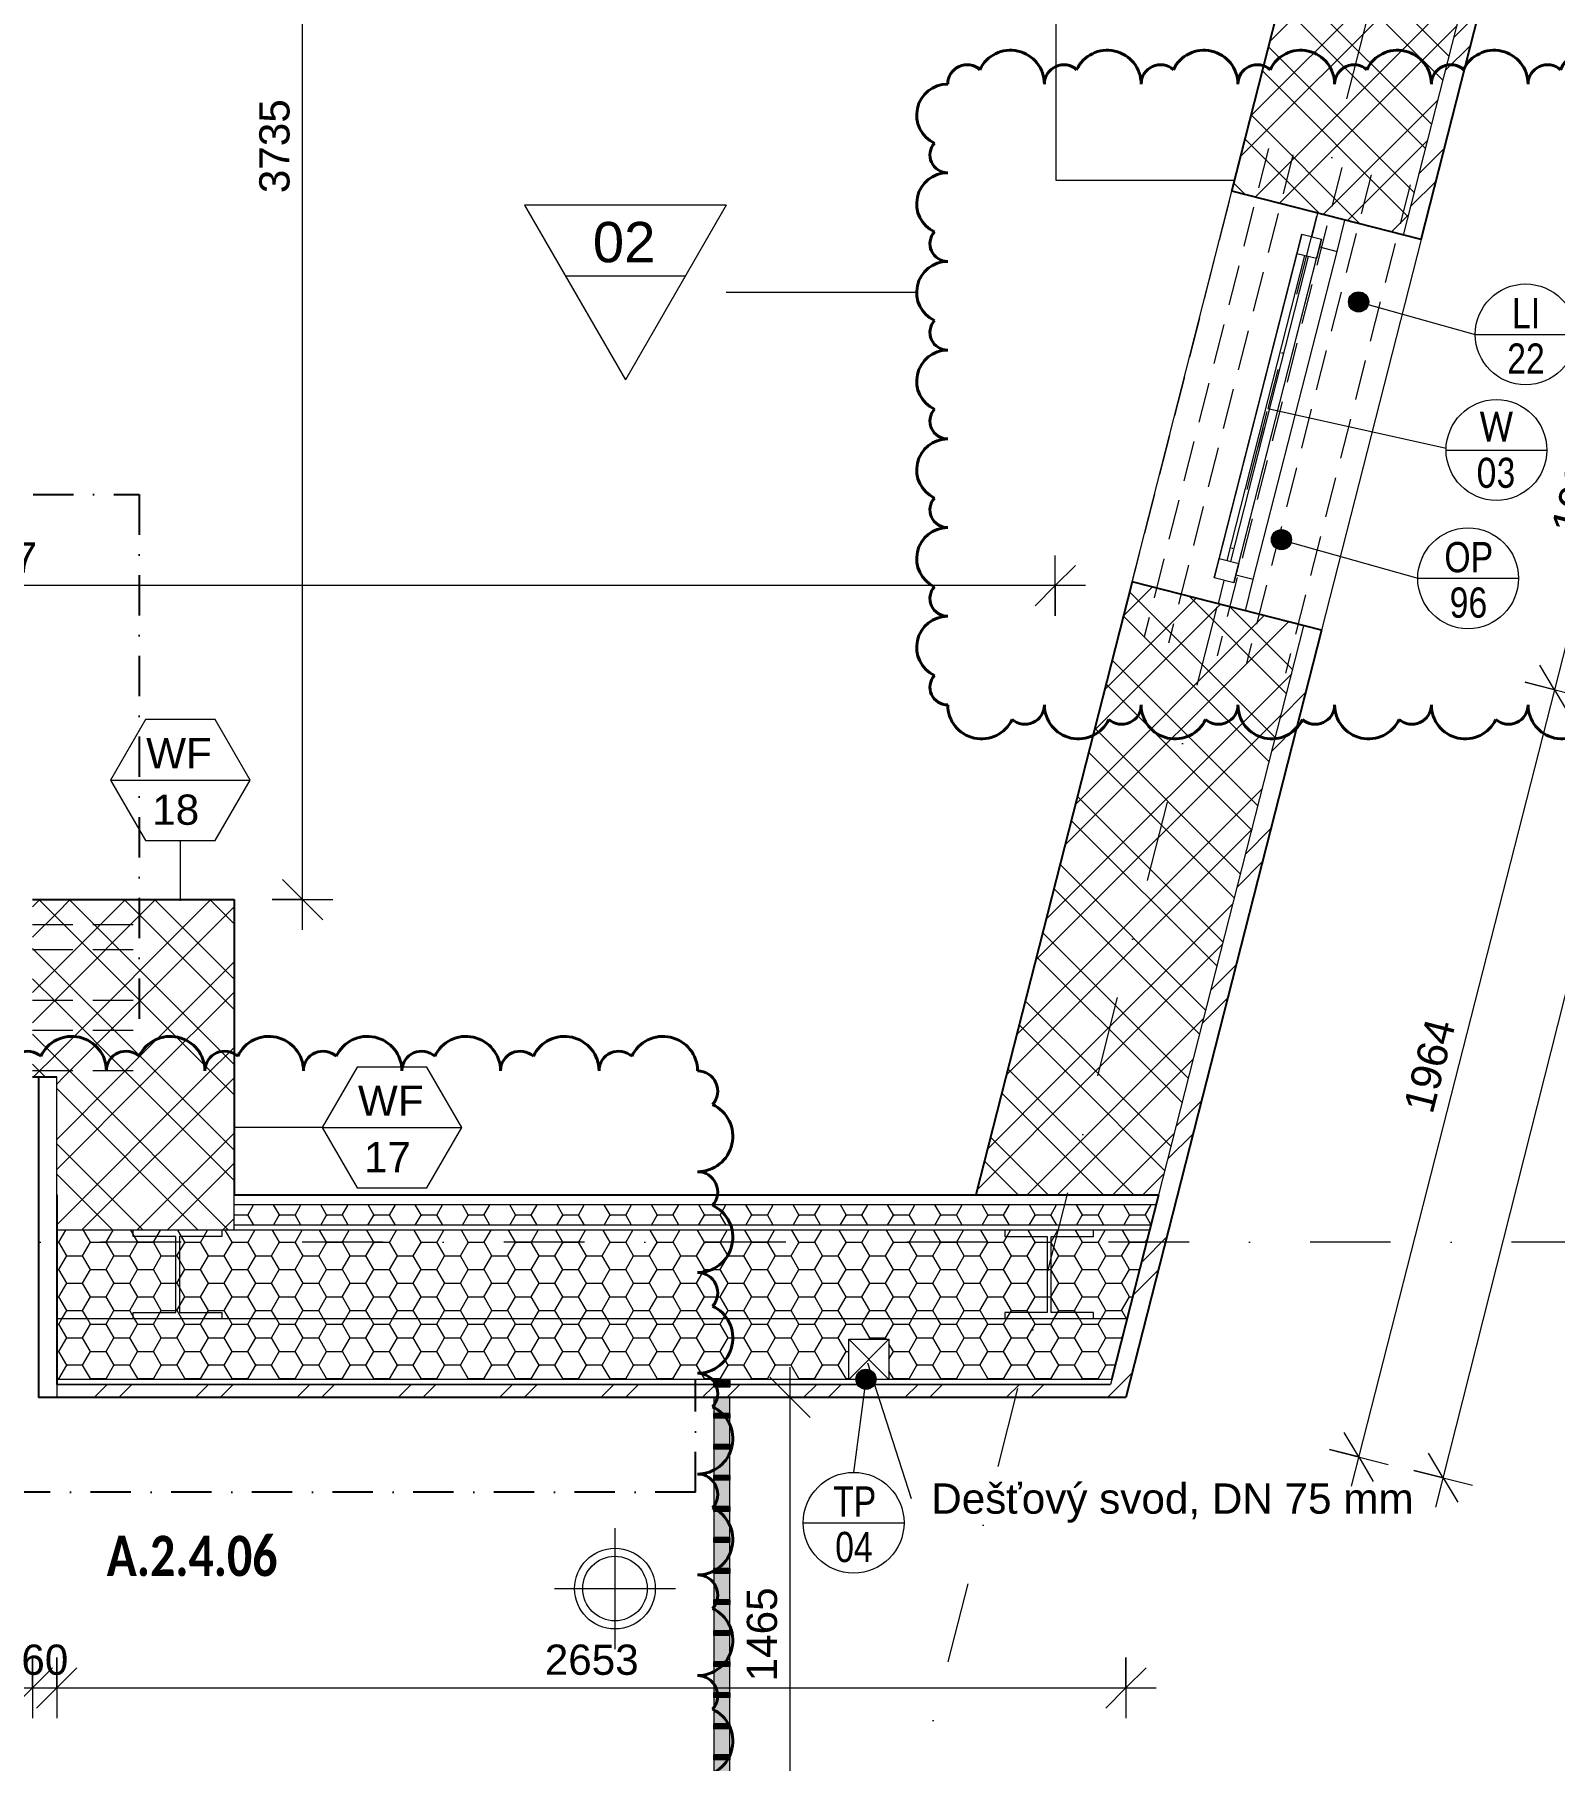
# Model space of a CAD drawing. Header units: millimetres. Extents: x -2533 to 40625, y -3604 to 14792.
# Drawn here: x 19080 to 22851, y -1285 to 2996 of the extents above; entities that cross this region are included whole.
import ezdxf

# ---------------------------------------------------------------- set-up
doc = ezdxf.new("R2010")
doc.units = ezdxf.units.MM
for name, pattern in [('HA_Dash_3mm-S1mm', [150, 100, -50]), ('HA_DashDot_10mm-S3mm', [500, 200, -150, 0, -150]), ('HA_DashDot_4mm-S1mm', [200, 100, -50, 0, -50])]:
    doc.linetypes.add(name, pattern=pattern)
for name, color, linetype, lineweight in [('A-____-____-DIMS', 9, 'Continuous', 5), ('A-____-____-DIMS-50', 9, 'Continuous', 5), ('A-AREA-____-IDEN', 9, 'Continuous', 9), ('A-DETL-____-THIN', 9, 'Continuous', 9), ('A-FLOR-____-OVHD', 9, 'HA_DashDot_4mm-S1mm', 25), ('A-FLOR-HRAL-OTLN', 9, 'Continuous', 9), ('A-GENM-____-HDLN', 9, 'HA_Dash_3mm-S1mm', 9), ('A-GENM-____-IDEN', 9, 'Continuous', 9), ('A-GENM-____-OTLN', 9, 'Continuous', 9), ('A-GLAZ-____-IDEN', 9, 'Continuous', 9), ('A-GLAZ-____-MCUT', 9, 'Continuous', 5), ('A-GLAZ-____-OTLN', 9, 'Continuous', 5), ('A-WALL-____-MCUT', 9, 'Continuous', 9), ('A-WALL-____-OTLN', 9, 'Continuous', 9), ('A-WALL-____-PATT', 9, 'Continuous', 25), ('G-____-____-TEXT', 9, 'Continuous', 5), ('G-____-REVC-IDEN', 9, 'Continuous', 9), ('G-____-REVC-OTLN', 9, 'Continuous', 40), ('M-HVAC-DUCT-OTLN', 9, 'Continuous', 9), ('P-SANR-FIXT-OTLN', 9, 'Continuous', 9), ('Q-CASE-____-OTLN', 9, 'Continuous', 9), ('S-BEAM-____-MCUT', 9, 'Continuous', 25), ('S-GRID-____-OTLN', 9, 'Continuous', 5)]:
    doc.layers.add(name, color=color, linetype=linetype, lineweight=lineweight)
doc.styles.add('Arial', font='arial.ttf', dxfattribs={"height": 100})
doc.styles.add('Arial_1', font='arial.ttf', dxfattribs={"height": 75})
doc.styles.add('Arial_2', font='arial.ttf', dxfattribs={"width": 0.8, "height": 75})
doc.styles.add('Calibri', font='calibri.ttf', dxfattribs={"width": 0.8, "height": 75})
doc.styles.add('Calibri_B', font='calibrib.ttf', dxfattribs={"width": 0.8, "height": 100})
doc.dimstyles.new('Inner_Dimensions', dxfattribs={"dimscale": 304.8, "dimtxt": 76.519455, "dimasz": 0.328084, "dimexe": 0.246063, "dimexo": 0.0625, "dimgap": 0.032808, "dimtad": 1, "dimdec": 0, "dimzin": 0, "dimdsep": 46, "dimtxsty": 'Arial_1', "dimblk1": 'OBLIQUE', "dimblk2": 'OBLIQUE', "dimsah": 1, "dimcen": 0.09, "dimdle": 0.246063, "dimazin": 0, "dimtfac": 1, "dimtdec": 4, "dimtix": 1, "dimtmove": 2, "dimatfit": 3, "dimfxl": 0.246063, "dimfxlon": 1, "dimtvp": 1, "dimtolj": 1, "dimtzin": 0, "dimlwd": 9, "dimlwe": 9, "dimarcsym": 2})
doc.dimstyles.new('Inner_Dimensions_1', dxfattribs={"dimscale": 304.8, "dimtxt": 76.519455, "dimasz": 0.328084, "dimexe": 0.246063, "dimexo": 0.0625, "dimgap": 0.032808, "dimtad": 1, "dimdec": 0, "dimzin": 0, "dimdsep": 46, "dimtxsty": 'Arial_1', "dimblk1": 'OBLIQUE', "dimblk2": 'OBLIQUE', "dimsah": 1, "dimcen": 0.09, "dimdle": 0.246063, "dimazin": 0, "dimtfac": 1, "dimtdec": 4, "dimtix": 1, "dimtmove": 0, "dimatfit": 3, "dimfxl": 0.246063, "dimfxlon": 1, "dimtvp": 1, "dimtolj": 1, "dimtzin": 0, "dimlwd": 9, "dimlwe": 9, "dimarcsym": 2})
pattern_1 = [(45, (0, 0), (-106.066, 106.066), []), (45, (75, 0), (-106.066, 106.066), []), (315, (0, 0), (106.066, 106.066), []), (315, (75, 0), (106.066, 106.066), [])]
pattern_2 = [(0, (0, 0), (58.594, 33.829), [39.062, -78.125]), (120, (0, 0), (-58.593773, 33.82939), [39.063, -78.125]), (60, (0, 0), (0.000227, 67.65839), [0, -78.125, 39.062, 0])]
pattern_3 = [(45, (0, 0), (-125.7236, 125.7236), []), (45, (0, 190.5), (-125.7236, 125.7236), [])]

# ---------------------------------------------------------------- blocks, each defined once
blk = doc.blocks.new('181_D_1_2_XXX_00_STA_211108_detached_rvt-1-DSP_2NP-A')
at = {"layer": 'S-BEAM-____-MCUT', "color": 7, "lineweight": 18}
for p, q in [((19325, 14), (19325, 30)), ((19545, 30), (19325, 30)), ((19430.2, 14), (19325, 14)), ((19430.2, -174), (19430.2, 14)), ((19545, 14), (19439.7, 14)), ((19439.7, 14), (19439.7, -174)), ((19545, 30), (19545, 14)), ((21707.2, 30), (21487.2, 30)), ((21487.2, 30), (21487.2, 14)), ((21487.2, 14), (21592.4, 14)), ((21592.4, 14), (21592.4, -174)), ((21601.9, -174), (21601.9, 14)), ((21601.9, 14), (21707.2, 14)), ((21707.2, 14), (21707.2, 30)), ((19325, -190), (19325, -174)), ((19325, -174), (19430.2, -174)), ((19545, -190), (19325, -190)), ((19439.7, -174), (19545, -174)), ((19545, -174), (19545, -190)), ((21592.4, -174), (21487.2, -174)), ((21487.2, -174), (21487.2, -190)), ((21707.2, -190), (21487.2, -190)), ((21707.2, -174), (21601.9, -174)), ((21707.2, -190), (21707.2, -174))]:
    blk.add_line(p, q, dxfattribs=at)
blk = doc.blocks.new('HA_WD_SinglePanel - 1000x1500-2168128-DSP_2NP-A')
at = {"layer": 'A-GLAZ-____-MCUT'}
for p, q in [((-420, 70), (-500, 70)), ((-420, 25), (-420, 70)), ((500, 70), (420, 70)), ((420, 70), (420, 25)), ((-500, 0), (-440, 0)), ((-440, -25), (-440, 25)), ((-440, 25), (-390, 25)), ((-390, 25), (-390, -25)), ((390, 5), (-390, 5)), ((390, -25), (390, 25)), ((390, 25), (440, 25)), ((440, 25), (440, -25)), ((440, 0), (500, 0)), ((-390, -25), (-440, -25)), ((390, -5), (-390, -5)), ((440, -25), (390, -25))]:
    blk.add_line(p, q, dxfattribs=at)
at = {"layer": 'A-GLAZ-____-OTLN'}
for p, q in [((420, 70), (-420, 70)), ((440, 25), (-440, 25)), ((-440, -25), (-440, 25)), ((390, 25), (-390, 25)), ((440, 25), (440, -25)), ((-440, -25), (440, -25)), ((390, -25), (-390, -25))]:
    blk.add_line(p, q, dxfattribs=at)
blk = doc.blocks.new('Casework 9 - Casework 6-1469633-DSP_2NP-A')
at = {"layer": 'Q-CASE-____-OTLN'}
for p, q in [((19813.5, 4481.1), (19412.1, 4481.1)), ((19412.1, 4481.1), (19412.1, 3881.1)), ((22528.3, 4481.1), (21013.5, 4481.1)), ((19412.1, 3881.1), (19813.5, 3881.1)), ((21013.5, 3881.1), (21613.8, 3881.1)), ((21613.8, 3881.1), (21613.8, 3756.5)), ((21613.8, 3156.5), (21613.8, 2634.7)), ((21613.8, 2634.7), (22057.3, 2634.7))]:
    blk.add_line(p, q, dxfattribs=at)
blk = doc.blocks.new('Railing - 40 x12 mm-1473179-DSP_2NP-A')
at = {"layer": 'A-FLOR-HRAL-OTLN'}
blk.add_hatch(color=256, dxfattribs=at).paths.add_polyline_path([(-20, -6), (20, -6), (20, 6), (-20, 6)])
for p, q in [((-20, -6), (-20, 6)), ((-20, 6), (20, 6)), ((20, 6), (20, -6)), ((-20, -6), (20, -6))]:
    blk.add_line(p, q, dxfattribs=at)
blk = doc.blocks.new('Railing - Railing-1473502-DSP_2NP-A')
at = {"layer": 'A-FLOR-HRAL-OTLN'}
h = blk.add_hatch(color=256, dxfattribs=at)
h.paths.add_polyline_path([(20805, -1850), (20805, -1822.5), (20777.5, -1822.5)])
h.paths.add_polyline_path([(20805, -1810.5), (20805, -1745.5), (20765, -1745.5), (20765.5, -1810.5)])
h.paths.add_polyline_path([(20805, -1733.5), (20805, -1668.5), (20765, -1668.5), (20765, -1733.5)])
h.paths.add_polyline_path([(20765, -1656.5), (20805, -1656.5), (20805, -1591.5), (20765, -1591.5)])
h.paths.add_polyline_path([(20765, -1579.5), (20805, -1579.5), (20805, -1514.5), (20765, -1514.5)])
h.paths.add_polyline_path([(20765, -1502.5), (20805, -1502.5), (20805, -1437.5), (20765, -1437.5)])
h.paths.add_polyline_path([(20765, -1425.5), (20805, -1425.5), (20805, -1360.5), (20765, -1360.5)])
h.paths.add_polyline_path([(20765, -1348.5), (20805, -1348.5), (20805, -1283.5), (20765, -1283.5)])
h.paths.add_polyline_path([(20765, -1271.5), (20805, -1271.5), (20805, -1206.5), (20765, -1206.5)])
h.paths.add_polyline_path([(20765, -1194.5), (20805, -1194.5), (20805, -1129.5), (20765, -1129.5)])
h.paths.add_polyline_path([(20765, -1117.5), (20805, -1117.5), (20805, -1052.5), (20765, -1052.5)])
h.paths.add_polyline_path([(20805, -1040.5), (20805, -975.5), (20765, -975.5), (20765, -1040.5)])
h.paths.add_polyline_path([(20805, -963.5), (20805, -898.5), (20765, -898.5), (20765, -963.5)])
h.paths.add_polyline_path([(20805, -886.5), (20805, -821.5), (20765, -821.5), (20765, -886.5)])
h.paths.add_polyline_path([(20805, -809.5), (20805, -744.5), (20765, -744.5), (20765, -809.5)])
h.paths.add_polyline_path([(20805, -732.5), (20805, -667.5), (20765, -667.5), (20765, -732.5)])
h.paths.add_polyline_path([(20805, -655.5), (20805, -590.5), (20765, -590.5), (20765, -655.5)])
h.paths.add_polyline_path([(20805, -578.5), (20805, -513.5), (20765, -513.5), (20765, -578.5)])
h.paths.add_polyline_path([(20805, -501.5), (20805, -436.5), (20765, -436.5), (20765, -501.5)])
h.paths.add_polyline_path([(20805, -424.5), (20805, -385), (20765, -385), (20765, -424.5)])
for p, q in [((20765, -385), (20765, -424.5)), ((20805, -424.5), (20805, -385)), ((20765, -436.5), (20765, -501.5)), ((20805, -501.5), (20805, -436.5)), ((20765, -513.5), (20765, -578.5)), ((20805, -578.5), (20805, -513.5)), ((20765, -590.5), (20765, -655.5)), ((20805, -655.5), (20805, -590.5)), ((20765, -667.5), (20765, -732.5)), ((20805, -732.5), (20805, -667.5)), ((20765, -744.5), (20765, -809.5)), ((20805, -809.5), (20805, -744.5)), ((20765, -821.5), (20765, -886.5)), ((20805, -886.5), (20805, -821.5)), ((20765, -898.5), (20765, -963.5)), ((20805, -963.5), (20805, -898.5)), ((20765, -975.5), (20765, -1040.5)), ((20805, -1040.5), (20805, -975.5)), ((20765, -1052.5), (20765, -1117.5)), ((20805, -1117.5), (20805, -1052.5)), ((20765, -1129.5), (20765, -1194.5)), ((20805, -1194.5), (20805, -1129.5)), ((20765, -1206.5), (20765, -1271.5)), ((20805, -1271.5), (20805, -1206.5)), ((20765, -1283.5), (20765, -1348.5)), ((20805, -1348.5), (20805, -1283.5))]:
    blk.add_line(p, q, dxfattribs=at)
at = {"rotation": 180}
for p in [(20785, -346), (20785, -353.5), (20785, -430.5), (20785, -507.5), (20785, -584.5), (20785, -661.5), (20785, -738.5), (20785, -815.5), (20785, -892.5), (20785, -969.5), (20785, -1046.5), (20785, -1123.5), (20785, -1200.5), (20785, -1277.5)]:
    blk.add_blockref('Railing - 40 x12 mm-1473179-DSP_2NP-A', p, dxfattribs=at)
blk = doc.blocks.new('TB_Porotherm KPVarioUNI_1250mm - TB_Porotherm KPVarioUNI_1250mm-1997363-DSP_2NP-A')
at = {"layer": 'A-GENM-____-HDLN'}
for p, q in [((-625, 205), (625, 205)), ((-625, 105), (625, 105)), ((-625, 30), (625, 30)), ((-100, 0), (100, 0)), ((-625, -95), (625, -95)), ((-625, -157.5), (625, -157.5)), ((-625, -220), (625, -220))]:
    blk.add_line(p, q, dxfattribs=at)
blk = doc.blocks.new('TB_Porotherm KPVarioUNI_3000mm - TB_Porotherm KPVarioUNI_3000mm-2008209-DSP_2NP-A')
at = {"layer": 'A-GENM-____-HDLN'}
for p, q in [((-1500, 205), (1500, 205)), ((-1500, 105), (1500, 105)), ((-1500, 30), (1500, 30)), ((-100, 0), (100, 0)), ((-1500, -95), (1500, -95)), ((-1500, -157.5), (1500, -157.5)), ((-1500, -220), (1500, -220))]:
    blk.add_line(p, q, dxfattribs=at)
blk = doc.blocks.new('LV_PF_GenericSymbol - Default-2283486-DSP_2NP-A')
at = {"layer": 'P-SANR-FIXT-OTLN'}
for p, q in [((0, 150), (0, -150)), ((-150, 0), (150, 0))]:
    blk.add_line(p, q, dxfattribs=at)
for radius in [100, 80]:
    blk.add_circle((0, 0), radius, dxfattribs=at)
blk = doc.blocks.new('DIMBLOCK41-DSP_2NP-A')
at = {"layer": 'A-____-____-DIMS-50', "lineweight": 9}
for p, q in [((23098, 2339.6), (23061.9, 2400.4)), ((23025.3, 2358.1), (23170.7, 2321.1)), ((23098, 2339.6), (23025.3, 2358.1)), ((23098, 2339.6), (22850.8, 1370.6)), ((23098, 2339.6), (23134.1, 2278.8)), ((22850.8, 1370.6), (22814.7, 1431.4)), ((22778.1, 1389.2), (22923.5, 1352.1)), ((22850.8, 1370.6), (22778.1, 1389.2)), ((22850.8, 1370.6), (22886.9, 1309.8))]:
    blk.add_line(p, q, dxfattribs=at)
at = {"layer": 'A-____-____-DIMS-50', "color": 0, "lineweight": 9, "insert": (22841.8, 1769.9), "char_height": 75, "width": 276.883, "attachment_point": 1, "rotation": 75.6901, "line_spacing_factor": 0.941778, "style": 'Arial_1'}
blk.add_mtext('1000', dxfattribs=at)
blk = doc.blocks.new('_Oblique')
at = {"color": 0, "linetype": 'ByBlock', "lineweight": -2}
blk.add_line((-0.5, -0.5), (0.5, 0.5), dxfattribs=at)
blk = doc.blocks.new('DIMBLOCK42-DSP_2NP-A')
at = {"layer": 'A-____-____-DIMS-50', "lineweight": 9}
for p, q in [((22850.8, 1370.6), (22814.7, 1431.4)), ((22850.8, 1370.6), (22346.8, -605.1)), ((22778.1, 1389.2), (22923.5, 1352.1)), ((22850.8, 1370.6), (22778.1, 1389.2)), ((22850.8, 1370.6), (22886.9, 1309.8)), ((22365.4, -532.4), (22329.3, -471.6)), ((22292.7, -513.9), (22438.1, -550.9)), ((22365.4, -532.4), (22292.7, -513.9)), ((22365.4, -532.4), (22401.5, -593.2))]:
    blk.add_line(p, q, dxfattribs=at)
at = {"layer": 'A-____-____-DIMS-50', "color": 0, "lineweight": 9, "insert": (22475.5, 333.9), "char_height": 75, "width": 276.883, "attachment_point": 1, "rotation": 75.6901, "line_spacing_factor": 0.941778, "style": 'Arial_1'}
blk.add_mtext('1964', dxfattribs=at)
blk = doc.blocks.new('DIMBLOCK43-DSP_2NP-A')
at = {"layer": 'A-____-____-DIMS-50', "lineweight": 9}
for p, q in [((16325, 1553.7), (16325, 1703.7)), ((16325, 1628.7), (16375, 1678.7)), ((21612.3, 1553.7), (21612.3, 1703.7)), ((21612.3, 1628.7), (21662.3, 1678.7)), ((16325, 1628.7), (16275, 1578.7)), ((21687.3, 1628.7), (16325, 1628.7)), ((16325, 1628.7), (16325, 1553.7)), ((21612.3, 1628.7), (21562.3, 1578.7)), ((21612.3, 1628.7), (21612.3, 1553.7))]:
    blk.add_line(p, q, dxfattribs=at)
at = {"layer": 'A-____-____-DIMS-50', "color": 0, "lineweight": 9, "insert": (18853.3, 1736.1), "char_height": 75, "width": 276.883, "attachment_point": 1, "line_spacing_factor": 0.941778, "style": 'Arial_1'}
blk.add_mtext('5287', dxfattribs=at)
blk = doc.blocks.new('DIMBLOCK77-DSP_2NP-A')
at = {"layer": 'A-____-____-DIMS-50', "lineweight": 9}
for p, q in [((16575, -1030.3), (16575, -1180.3)), ((16575, -1105.3), (16575, -1030.3)), ((16575, -1105.3), (16625, -1055.3)), ((19075, -1030.3), (19075, -1180.3)), ((19075, -1105.3), (19075, -1030.3)), ((19075, -1105.3), (19125, -1055.3)), ((16575, -1105.3), (16525, -1155.3)), ((16575, -1105.3), (19075, -1105.3)), ((19075, -1105.3), (19025, -1155.3))]:
    blk.add_line(p, q, dxfattribs=at)
at = {"layer": 'A-____-____-DIMS-50', "color": 0, "lineweight": 9, "insert": (17709.6, -997.9), "char_height": 75, "width": 276.883, "attachment_point": 1, "line_spacing_factor": 0.941778, "style": 'Arial_1'}
blk.add_mtext('2500', dxfattribs=at)
blk = doc.blocks.new('DIMBLOCK78-DSP_2NP-A')
at = {"layer": 'A-____-____-DIMS-50', "lineweight": 9}
for p, q in [((19075, -1030.3), (19075, -1180.3)), ((19075, -1105.3), (19075, -1030.3)), ((19075, -1105.3), (19125, -1055.3)), ((19135, -1030.3), (19135, -1180.3)), ((19135, -1105.3), (19135, -1030.3)), ((19135, -1105.3), (19185, -1055.3)), ((19075, -1105.3), (19025, -1155.3)), ((19075, -1105.3), (19135, -1105.3)), ((19135, -1105.3), (19085, -1155.3))]:
    blk.add_line(p, q, dxfattribs=at)
at = {"layer": 'A-____-____-DIMS-50', "color": 0, "lineweight": 9, "insert": (19047.3, -997.9), "char_height": 75, "width": 138.441, "attachment_point": 1, "line_spacing_factor": 0.941778, "style": 'Arial_1'}
blk.add_mtext('60', dxfattribs=at)
blk = doc.blocks.new('DIMBLOCK79-DSP_2NP-A')
at = {"layer": 'A-____-____-DIMS-50', "lineweight": 9}
for p, q in [((19135, -1030.3), (19135, -1180.3)), ((19135, -1105.3), (19135, -1030.3)), ((19135, -1105.3), (19185, -1055.3)), ((21787.6, -1030.3), (21787.6, -1180.3)), ((21787.6, -1105.3), (21787.6, -1030.3)), ((21787.6, -1105.3), (21837.6, -1055.3)), ((19135, -1105.3), (19085, -1155.3)), ((19135, -1105.3), (21862.6, -1105.3)), ((21787.6, -1105.3), (21737.6, -1155.3))]:
    blk.add_line(p, q, dxfattribs=at)
at = {"layer": 'A-____-____-DIMS-50', "color": 0, "lineweight": 9, "insert": (20345.9, -997.9), "char_height": 75, "width": 276.883, "attachment_point": 1, "line_spacing_factor": 0.941778, "style": 'Arial_1'}
blk.add_mtext('2653', dxfattribs=at)
blk = doc.blocks.new('HA_TAG_WD - Type Mark-1527962-DSP_2NP-A')
at = {"layer": 'A-GLAZ-____-IDEN'}
blk.add_line((-2.5, 0), (2.5, 0), dxfattribs=at)
blk.add_circle((0, 0), 2.5, dxfattribs=at)
blk = doc.blocks.new('DIMBLOCK168-DSP_2NP-A')
at = {"layer": 'A-____-____-DIMS-50', "lineweight": 9}
for p, q in [((19745, 4585), (19695, 4635)), ((19670, 4585), (19820, 4585)), ((19745, 4585), (19670, 4585)), ((19745, 775), (19745, 4585)), ((19745, 4585), (19795, 4535)), ((19745, 850), (19695, 900)), ((19670, 850), (19820, 850)), ((19745, 850), (19670, 850)), ((19745, 850), (19795, 800))]:
    blk.add_line(p, q, dxfattribs=at)
at = {"layer": 'A-____-____-DIMS-50', "color": 0, "lineweight": 9, "insert": (19637.6, 2602.1), "char_height": 75, "width": 276.883, "attachment_point": 1, "rotation": 90, "line_spacing_factor": 0.941778, "style": 'Arial_1'}
blk.add_mtext('3735', dxfattribs=at)
blk = doc.blocks.new('HA_TAG_GM_Products - Generic-588599-DSP_2NP-A')
at = {"layer": 'A-GENM-____-IDEN'}
blk.add_line((-2.5, 0), (2.5, 0), dxfattribs=at)
blk.add_circle((0, 0), 2.5, dxfattribs=at)
blk = doc.blocks.new('DIMBLOCK194-DSP_2NP-A')
at = {"layer": 'A-____-____-DIMS-50', "lineweight": 9}
for p, q in [((22556.5, -656.9), (25729.3, 11883.5)), ((25710.9, 11810.8), (25674.7, 11871.5)), ((25638.2, 11829.2), (25783.6, 11792.4)), ((25710.9, 11810.8), (25638.2, 11829.2)), ((25710.9, 11810.8), (25747.1, 11750.1)), ((22574.9, -584.2), (22538.7, -523.5)), ((22502.2, -565.8), (22647.6, -602.6)), ((22574.9, -584.2), (22502.2, -565.8)), ((22574.9, -584.2), (22611.1, -644.9))]:
    blk.add_line(p, q, dxfattribs=at)
at = {"layer": 'A-____-____-DIMS-50', "color": 0, "lineweight": 9, "insert": (24003.4, 5499.8), "char_height": 75, "width": 346.103, "attachment_point": 1, "rotation": 75.8021, "line_spacing_factor": 0.941778, "style": 'Arial_1'}
blk.add_mtext('12786', dxfattribs=at)
blk = doc.blocks.new('DIMBLOCK257-DSP_2NP-A')
at = {"layer": 'A-____-____-DIMS-50', "lineweight": 9}
for p, q in [((20954.6, -385), (20904.6, -335)), ((20954.6, -1925), (20954.6, -310)), ((20879.6, -385), (21029.6, -385)), ((20954.6, -385), (20879.6, -385)), ((20954.6, -385), (21004.6, -435)), ((20954.6, -1850), (20904.6, -1800)), ((20879.6, -1850), (21029.6, -1850)), ((20954.6, -1850), (20879.6, -1850)), ((20954.6, -1850), (21004.6, -1900))]:
    blk.add_line(p, q, dxfattribs=at)
at = {"layer": 'A-____-____-DIMS-50', "color": 0, "lineweight": 9, "insert": (20847.2, -1089.2), "char_height": 75, "width": 276.883, "attachment_point": 1, "rotation": 90, "line_spacing_factor": 0.941778, "style": 'Arial_1'}
blk.add_mtext('1465', dxfattribs=at)
blk = doc.blocks.new('Family - ___-2286940-DSP_2NP-A')
at = {"layer": 'G-____-REVC-OTLN'}
for centre, radius, start, end in [((19062.8, 425), 48.9, 48.1897, 180), ((19172.8, 425), 85.6, 0, 154.7912), ((19307.2, 425), 48.9, 48.1897, 180), ((19417.2, 425), 85.6, 0, 154.7912), ((19551.7, 425), 48.9, 48.1897, 180), ((19661.7, 425), 85.6, 0, 154.7912), ((19796.1, 425), 48.9, 48.1897, 180), ((19906.1, 425), 85.6, 0, 154.7912), ((20040.6, 425), 48.9, 48.1897, 180), ((20150.6, 425), 85.6, 0, 154.7912), ((20285, 425), 48.9, 48.1897, 180), ((20395, 425), 85.6, 0, 154.7912), ((20529.4, 425), 48.9, 48.1897, 180), ((20639.4, 425), 85.6, 0, 154.7912), ((20725, 375), 50, 318.1897, 90), ((20725, 262.5), 87.5, 270, 64.7912), ((20725, 125), 50, 318.1897, 90), ((20725, 12.5), 87.5, 270, 64.7912), ((20725, -125), 50, 318.1897, 90), ((20725, -237.5), 87.5, 270, 64.7912), ((20725, -375), 50, 318.1897, 90), ((20725, -487.5), 87.5, 270, 64.7912), ((20725, -625), 50, 318.1897, 90), ((20725, -737.5), 87.5, 270, 64.7912), ((20725, -875), 50, 318.1897, 90), ((20725, -987.5), 87.5, 270, 64.7912), ((20725, -1125), 50, 318.1897, 90), ((20725, -1237.5), 87.5, 270, 64.7912)]:
    blk.add_arc(centre, radius, start, end, dxfattribs=at)
blk = doc.blocks.new('Family - ___-2287706-DSP_2NP-A')
at = {"layer": 'G-____-REVC-OTLN'}
for centre, radius, start, end in [((21501.5, 2872.7), 84, 0, 154.7912), ((21741.5, 2872.7), 84, 0, 154.7912), ((21981.5, 2872.7), 84, 0, 154.7912), ((22221.5, 2872.7), 84, 0, 154.7912), ((22461.5, 2872.7), 84, 0, 154.7912), ((22701.5, 2872.7), 84, 0, 154.7912), ((22941.5, 2872.7), 84, 0, 154.7912), ((23181.5, 2872.7), 84, 0, 154.7912), ((21393.5, 2872.7), 48, 48.1897, 180), ((21633.5, 2872.7), 48, 48.1897, 180), ((21873.5, 2872.7), 48, 48.1897, 180), ((22113.5, 2872.7), 48, 48.1897, 180), ((22353.5, 2872.7), 48, 48.1897, 180), ((22593.5, 2872.7), 48, 48.1897, 180), ((22833.5, 2872.7), 48, 48.1897, 180), ((23073.5, 2872.7), 48, 48.1897, 180), ((21345.5, 2795.7), 77, 90, 244.7912), ((23265.5, 2828.7), 44, 318.1897, 90), ((23265.5, 2729.7), 77, 270, 64.7912), ((21345.5, 2696.7), 44, 138.1897, 270), ((21345.5, 2575.7), 77, 90, 244.7912), ((23265.5, 2608.7), 44, 318.1897, 90), ((23265.5, 2509.7), 77, 270, 64.7912), ((21345.5, 2476.7), 44, 138.1897, 270), ((21345.5, 2355.7), 77, 90, 244.7912), ((23265.5, 2388.7), 44, 318.1897, 90), ((23265.5, 2289.7), 77, 270, 64.7912), ((21345.5, 2256.7), 44, 138.1897, 270), ((21345.5, 2135.7), 77, 90, 244.7912), ((23265.5, 2168.7), 44, 318.1897, 90), ((23265.5, 2069.7), 77, 270, 64.7912), ((21345.5, 2036.7), 44, 138.1897, 270), ((21345.5, 1915.7), 77, 90, 244.7912), ((23265.5, 1948.7), 44, 318.1897, 90), ((23265.5, 1849.7), 77, 270, 64.7912), ((21345.5, 1816.7), 44, 138.1897, 270), ((21345.5, 1695.7), 77, 90, 244.7912), ((23265.5, 1728.7), 44, 318.1897, 90), ((23265.5, 1629.7), 77, 270, 64.7912), ((21345.5, 1596.7), 44, 138.1897, 270), ((21345.5, 1475.7), 77, 90, 244.7912), ((23265.5, 1508.7), 44, 318.1897, 90), ((23265.5, 1409.7), 77, 270, 64.7912), ((21345.5, 1376.7), 44, 138.1897, 270), ((21429.5, 1332.7), 84, 180, 334.7912), ((21537.5, 1332.7), 48, 228.1897, 360), ((21669.5, 1332.7), 84, 180, 334.7912), ((21777.5, 1332.7), 48, 228.1897, 360), ((21909.5, 1332.7), 84, 180, 334.7912), ((22017.5, 1332.7), 48, 228.1897, 0), ((22149.5, 1332.7), 84, 180, 334.7912), ((22257.5, 1332.7), 48, 228.1897, 360), ((22389.5, 1332.7), 84, 180, 334.7912), ((22497.5, 1332.7), 48, 228.1897, 360), ((22629.5, 1332.7), 84, 180, 334.7912), ((22737.5, 1332.7), 48, 228.1897, 0), ((22869.5, 1332.7), 84, 180, 334.7912), ((22977.5, 1332.7), 48, 228.1897, 360), ((23109.5, 1332.7), 84, 180, 334.7912), ((23217.5, 1332.7), 48, 228.1897, 360)]:
    blk.add_arc(centre, radius, start, end, dxfattribs=at)
blk = doc.blocks.new('HA_TAG_RevCloud - Generic-463562-DSP_2NP-A')
at = {"layer": 'G-____-REVC-IDEN'}
for p, q in [((-5, 3.5), (0, -5.16)), ((5, 3.5), (-5, 3.5)), ((5, 3.5), (0, -5.16)), ((-2.979, 0), (2.979, 0))]:
    blk.add_line(p, q, dxfattribs=at)

msp = doc.modelspace()

# ---------------------------------------------------------------- hatches: boundary and pattern name
at = {"layer": 'A-GENM-____-IDEN'}
h = msp.add_hatch(color=256, dxfattribs=at)
edge = h.paths.add_edge_path()
edge.add_arc((22365, 2332.4), 25, 0, 360)
h = msp.add_hatch(color=256, dxfattribs=at)
edge = h.paths.add_edge_path()
edge.add_arc((22173.6, 1742.7), 25, 0, 360)
h = msp.add_hatch(color=256, dxfattribs=at)
edge = h.paths.add_edge_path()
edge.add_arc((21142.8, -339.7), 25, 0, 360)
at = {"layer": 'A-WALL-____-PATT', "lineweight": 5}
h = msp.add_hatch(dxfattribs=at)
h.set_pattern_fill('FP_5', color=256, style=0, pattern_type=2)
h.set_pattern_definition(pattern_3)
h.paths.add_polyline_path([(21990.4, 410), (22273, 1518), (22229.4, 1529.1), (21943.9, 410)])
h.paths.add_polyline_path([(22520.2, 2487), (23076.3, 4667.2), (23032.7, 4678.3), (22476.6, 2498.1)])
h.paths.add_polyline_path([(23230.8, 5272.8), (23724.9, 7210), (23678.5, 7210), (23187.2, 5283.9)])
h = msp.add_hatch(dxfattribs=at)
h.set_pattern_fill('FP_2', color=256, style=0, pattern_type=2)
h.set_pattern_definition(pattern_1)
h.paths.add_polyline_path([(21943.9, 410), (22229.4, 1529.1), (21803, 1637.9), (21489.8, 410)])
h.paths.add_polyline_path([(22476.6, 2498.1), (23032.7, 4678.3), (22606.3, 4787.1), (22213.8, 3248.2), (22213.8, 3156.5), (22190.4, 3156.5), (22050.2, 2606.9), (22272.8, 2550.1)])
h.paths.add_polyline_path([(23187.2, 5283.9), (23554.8, 6725), (23100.7, 6725), (22760.8, 5392.7), (23041.8, 5321)])
h = msp.add_hatch(dxfattribs=at)
h.set_pattern_fill('FP_2', color=256, style=0, pattern_type=2)
h.set_pattern_definition(pattern_1)
h.paths.add_polyline_path([(16515, 410), (16575, 410), (16575, 850), (16515, 850)])
h.paths.add_polyline_path([(19135, 410), (19135, 850), (19075, 850), (19075, 410)])
h = msp.add_hatch(dxfattribs=at)
h.set_pattern_fill('FP_2', color=256, style=0, pattern_type=2)
h.set_pattern_definition(pattern_1)
h.paths.add_polyline_path([(19135, 410), (19575, 410), (19575, 850), (19135, 850)])
h = msp.add_hatch(dxfattribs=at)
h.set_pattern_fill('FP_2', color=256, style=0, pattern_type=2)
h.set_pattern_definition(pattern_1)
h.paths.add_polyline_path([(19135, 30), (19575, 30), (19575, 410), (19135, 410), (19135, 117.5)])
h = msp.add_hatch(dxfattribs=at)
h.set_pattern_fill('FP_2', color=256, style=0, pattern_type=2)
h.set_pattern_definition(pattern_1)
h.paths.add_polyline_path([(21489.8, 117.5), (21869.3, 117.5), (21943.9, 410), (21489.8, 410), (21415.2, 117.5)])
h = msp.add_hatch(dxfattribs=at)
h.set_pattern_fill('FP_5', color=256, style=0, pattern_type=2)
h.set_pattern_definition(pattern_3)
h.paths.add_polyline_path([(21787.6, -385), (21990.4, 410), (21943.9, 410), (21752.6, -340)])
h = msp.add_hatch(dxfattribs=at)
h.set_pattern_fill('FP_4', color=256, style=0, pattern_type=2)
h.set_pattern_definition(pattern_2)
h.paths.add_polyline_path([(19575, 42.5), (21850.2, 42.5), (21862.9, 92.5), (19575, 92.5)])
h = msp.add_hatch(dxfattribs=at)
h.set_pattern_fill('FP_4', color=256, style=0, pattern_type=2)
h.set_pattern_definition(pattern_2)
h.paths.add_polyline_path([(20312.4, -190), (21790.9, -190), (21847, 30), (19135, 30), (19135, -190)])
h = msp.add_hatch(dxfattribs=at)
h.set_pattern_fill('FP_4', color=256, style=0, pattern_type=2)
h.set_pattern_definition(pattern_2)
h.paths.add_polyline_path([(20312.4, -340), (21099.9, -340), (21099.9, -240.1), (21199.9, -240.1), (21199.9, -340), (21752.6, -340), (21790.9, -190), (19135, -190), (19135, -340)])
h = msp.add_hatch(dxfattribs=at)
h.set_pattern_fill('FP_5', color=256, style=0, pattern_type=2)
h.set_pattern_definition(pattern_3)
h.paths.add_polyline_path([(-385, -385), (1892.5, -385), (1892.5, -340), (1870, -340), (1870, -352.5), (-340, -352.5), (-340, -340)])
h.paths.add_polyline_path([(5005.2, -385), (5787.1, -385), (5787.1, -352.5), (4490, -352.5), (4490, -385), (4580, -385)])
h.paths.add_polyline_path([(6706, -385), (8415, -385), (8415, -352.5), (6672.9, -352.5), (6672.9, -385)])
h.paths.add_polyline_path([(12658.8, -385), (13932.1, -385), (13932.1, -352.5), (12165, -352.5), (12165, -340), (12145, -340), (12145, -359.5), (12142.5, -359.5), (12142.5, -385)])
h.paths.add_polyline_path([(14817.9, -385), (16515, -385), (16515, -352.5), (14817.9, -352.5)])
h.paths.add_polyline_path([(19135, -385), (21787.6, -385), (21752.6, -340), (21749.4, -352.5), (20805, -352.5), (20805, -359.5), (20765, -359.5), (20765, -352.5), (19135, -352.5)])

# ---------------------------------------------------------------- linework, layer by layer
at = {"layer": 'A-DETL-____-THIN'}
for p, q in [((19355, 1296.5), (19268.4, 1146.5)), ((19528.2, 1296.5), (19355, 1296.5)), ((19614.8, 1146.5), (19528.2, 1296.5)), ((19268.4, 1146.5), (19355, 996.5)), ((19268.4, 1146.5), (19614.8, 1146.5)), ((19528.2, 996.5), (19614.8, 1146.5)), ((19355, 996.5), (19528.2, 996.5)), ((19441.6, 996.5), (19441.6, 846.5)), ((19880.4, 434.6), (19793.8, 284.6)), ((20053.6, 434.6), (19880.4, 434.6)), ((20140.2, 284.6), (20053.6, 434.6)), ((19793.8, 284.6), (19575, 284.6)), ((19793.8, 284.6), (19880.4, 134.6)), ((19793.8, 284.6), (20140.2, 284.6)), ((20053.6, 134.6), (20140.2, 284.6)), ((19880.4, 134.6), (20053.6, 134.6))]:
    msp.add_line(p, q, dxfattribs=at)
at = {"layer": 'A-FLOR-____-OVHD'}
for p, q in [((16075, 1855), (19340, 1855)), ((19340, 1855), (19340, 490)), ((20720, -620), (20720, -340)), ((20720, -620), (16575, -620))]:
    msp.add_line(p, q, dxfattribs=at)
at = {"layer": 'A-GENM-____-IDEN'}
for p, q in [((22365, 2332.4), (22654.4, 2251.9)), ((22173.6, 1742.7), (22511.7, 1646.8)), ((21142.8, -339.7), (21112.2, -570.7))]:
    msp.add_line(p, q, dxfattribs=at)
for centre in [(22365, 2332.4), (22173.6, 1742.7), (21142.8, -339.7)]:
    msp.add_circle(centre, 25, dxfattribs=at)
at = {"layer": 'A-GLAZ-____-IDEN'}
msp.add_line((22139.8, 2068), (22582, 1969.5), dxfattribs=at)
at = {"layer": 'A-WALL-____-MCUT'}
for p, q in [((22476.6, 2498.1), (23032.7, 4678.3)), ((21869.3, 117.5), (22229.4, 1529.1)), ((19135, 117.5), (19135, 410)), ((19575, 30), (19575, 117.5)), ((21862.9, 92.5), (19575, 92.5)), ((21847, 30), (19135, 30)), ((21850.2, 42.5), (19575, 42.5)), ((21790.9, -190), (19135, -190)), ((20765, -340), (19135, -340)), ((21099.9, -340), (20805, -340)), ((21752.6, -340), (21199.9, -340)), ((21752.6, -340), (21749.4, -352.5)), ((19135, -352.5), (20765, -352.5)), ((20765, -352.5), (19135, -352.5)), ((19135, -352.5), (19135, -385)), ((20805, -352.5), (21749.4, -352.5)), ((21749.4, -352.5), (20805, -352.5)), ((21749.4, -352.5), (21749.4, -352.5))]:
    msp.add_line(p, q, dxfattribs=at)
at = {"layer": 'A-WALL-____-MCUT', "lineweight": 25}
for p, q in [((22520.2, 2487), (23076.3, 4667.2)), ((22050.2, 2606.9), (22190.4, 3156.5)), ((22520.2, 2487), (22050.2, 2606.9)), ((21803, 1637.9), (21415.2, 117.5)), ((22273, 1518), (21803, 1637.9)), ((22273, 1518), (21787.6, -385)), ((19075, 850), (19575, 850)), ((19575, 850), (19575, 117.5)), ((19075, 410), (19135, 410)), ((19090, 410), (19090, -385)), ((19135, 117.5), (19135, -352.5)), ((19575, 117.5), (21869.3, 117.5)), ((21752.6, -340), (21869.3, 117.5)), ((21787.6, -385), (19090, -385)), ((19135, -352.5), (19135, -352.5))]:
    msp.add_line(p, q, dxfattribs=at)
at = {"layer": 'A-WALL-____-OTLN'}
for p, q in [((21803, 1637.9), (22050.2, 2606.9)), ((22520.2, 2487), (22273, 1518))]:
    msp.add_line(p, q, dxfattribs=at)
at = {"layer": 'G-____-____-TEXT', "color": 10, "lineweight": 9}
msp.add_line((21146.6, -299.1), (21254.8, -635.7), dxfattribs=at)
at = {"layer": 'G-____-REVC-IDEN'}
msp.add_line((21268.5, 2355.7), (20795.9, 2355.5), dxfattribs=at)
at = {"layer": 'M-HVAC-DUCT-OTLN', "lineweight": 5}
for p, q in [((21099.9, -240.1), (21199.9, -340.1)), ((21099.9, -340.1), (21199.9, -240.1)), ((21099.9, -240.1), (21199.9, -240.1)), ((21099.9, -340.1), (21099.9, -240.1)), ((21199.9, -240.1), (21199.9, -340.1)), ((21199.9, -340.1), (21099.9, -340.1))]:
    msp.add_line(p, q, dxfattribs=at)
at = {"layer": 'S-GRID-____-OTLN', "linetype": 'HA_DashDot_10mm-S3mm', "lineweight": 9}
for p, q in [((21099.6, -2009.9), (24979, 13198.7)), ((24444.9, 0), (-865.5, 0))]:
    msp.add_line(p, q, dxfattribs=at)

# ---------------------------------------------------------------- block references
at = {"lineweight": 5}
msp.add_blockref('181_D_1_2_XXX_00_STA_211108_detached_rvt-1-DSP_2NP-A', (0, 0), dxfattribs=at)
at = {"layer": 'A-FLOR-HRAL-OTLN'}
msp.add_blockref('Railing - Railing-1473502-DSP_2NP-A', (0, 0), dxfattribs=at)
at = {"layer": 'A-GENM-____-IDEN', "xscale": 49.99999999999998, "yscale": 49.99999999999998, "zscale": 49.99999999999998}
for p in [(22779.4, 2251.9), (22636.7, 1646.8), (21112.2, -695.7)]:
    msp.add_blockref('HA_TAG_GM_Products - Generic-588599-DSP_2NP-A', p, dxfattribs=at)
at = {"layer": 'A-GENM-____-OTLN'}
for name, p, rotation in [('TB_Porotherm KPVarioUNI_1250mm - TB_Porotherm KPVarioUNI_1250mm-1997363-DSP_2NP-A', (22139.8, 2068), 255.6900687392856), ('TB_Porotherm KPVarioUNI_3000mm - TB_Porotherm KPVarioUNI_3000mm-2008209-DSP_2NP-A', (17825, 630), 180)]:
    msp.add_blockref(name, p, dxfattribs=dict(at, rotation=rotation))
at = {"layer": 'A-GLAZ-____-IDEN', "xscale": 49.99999999999998, "yscale": 49.99999999999998, "zscale": 49.99999999999998}
msp.add_blockref('HA_TAG_WD - Type Mark-1527962-DSP_2NP-A', (22707, 1965.1), dxfattribs=at)
at = {"layer": 'A-GLAZ-____-OTLN', "rotation": 255.690068739286}
msp.add_blockref('HA_WD_SinglePanel - 1000x1500-2168128-DSP_2NP-A', (22139.8, 2068), dxfattribs=at)
at = {"layer": 'G-____-REVC-IDEN', "xscale": 49.99999999999998, "yscale": 49.99999999999998, "zscale": 49.99999999999998}
msp.add_blockref('HA_TAG_RevCloud - Generic-463562-DSP_2NP-A', (20545.9, 2397), dxfattribs=at)
at = {"layer": 'G-____-REVC-OTLN'}
for name in ['Family - ___-2287706-DSP_2NP-A', 'Family - ___-2286940-DSP_2NP-A']:
    msp.add_blockref(name, (0, 0), dxfattribs=at)
at = {"layer": 'P-SANR-FIXT-OTLN'}
msp.add_blockref('LV_PF_GenericSymbol - Default-2283486-DSP_2NP-A', (20520, -859), dxfattribs=at)
at = {"layer": 'Q-CASE-____-OTLN'}
msp.add_blockref('Casework 9 - Casework 6-1469633-DSP_2NP-A', (0, 0), dxfattribs=at)

# ---------------------------------------------------------------- texts
at = {"layer": 'A-AREA-____-IDEN', "lineweight": 5, "insert": (19259, -728), "char_height": 100, "width": 525.907, "attachment_point": 1, "style": 'Calibri_B'}
msp.add_mtext('A.2.4.06', dxfattribs=at)
at = {"layer": 'A-GENM-____-IDEN', "lineweight": 5, "char_height": 75, "attachment_point": 1, "style": 'Arial_2'}
for s, insert, width in [('LI', (22745.6, 2342), 86.582), ('22', (22733.6, 2229.3), 115.443), ('OP', (22577.7, 1736.9), 147.51), ('96', (22590.9, 1624.2), 115.443), ('TP', (21061.2, -605.6), 128.27), ('04', (21066.4, -718.3), 115.443)]:
    msp.add_mtext(s, dxfattribs=dict(at, insert=insert, width=width))
at = {"layer": 'A-GLAZ-____-IDEN', "lineweight": 5, "char_height": 75, "attachment_point": 1, "style": 'Calibri'}
for s, insert, width in [('W', (22665.2, 2060.4), 105.823), ('03', (22658.6, 1946.1), 121.856)]:
    msp.add_mtext(s, dxfattribs=dict(at, insert=insert, width=width))
at = {"layer": 'G-____-____-TEXT', "color": 7, "lineweight": 9, "char_height": 75, "attachment_point": 1, "style": 'Arial_1'}
for s, insert, width in [('WF', (19357, 1250.5), 208.439), ('18', (19372, 1110.5), 144.304), ('WF', (19882.4, 388.6), 208.439), ('17', (19897.4, 248.6), 144.304), ('Deš', (21304.8, -598.2), 224.472), ('ťový svod, DN 75 mm', (21490, -598.2), 1222.573)]:
    msp.add_mtext(s, dxfattribs=dict(at, insert=insert, width=width))
at = {"layer": 'G-____-REVC-IDEN', "lineweight": 5, "insert": (20465.1, 2530.8), "char_height": 100, "width": 192.405, "attachment_point": 1, "style": 'Arial'}
msp.add_mtext('02', dxfattribs=at)

# ---------------------------------------------------------------- dimensions: what is measured, and where the dimension line sits
at = {"layer": 'A-____-____-DIMS', "lineweight": 9}
for base, p1, p2, angle, override, picture, middle in [((25710.9, 11810.8), (22502.2, -565.8), (25638.2, 11829.2), 75.8021, {"dimpost": '<>', "dimfxl": 12785.542776}, 'DIMBLOCK194-DSP_2NP-A', (24096.1, 5625.1)), ((19745, 4585), (19670, 850), (19670, 4585), 90, {"dimpost": '<>', "dimfxl": 3735}, 'DIMBLOCK168-DSP_2NP-A', (19696.7, 2717.5)), ((22850.8, 1370.6), (23025.3, 2358.1), (22778.1, 1389.2), 75.6901, {"dimpost": '<>', "dimfxl": 1000}, 'DIMBLOCK41-DSP_2NP-A', (22927.6, 1867.1)), ((16325, 1628.7), (21612.3, 1553.7), (16325, 1553.7), 0, {"dimpost": '<>', "dimfxl": 5287.295912}, 'DIMBLOCK43-DSP_2NP-A', (18968.6, 1677)), ((22365.4, -532.4), (22778.1, 1389.2), (22292.7, -513.9), 75.6901, {"dimpost": '<>', "dimfxl": 1963.952002}, 'DIMBLOCK42-DSP_2NP-A', (22561.3, 431.1)), ((19075, -1105.3), (16575, -1030.3), (19075, -1030.3), 0, {"dimpost": '<>', "dimfxl": 2500}, 'DIMBLOCK77-DSP_2NP-A', (17825, -1057)), ((21787.6, -1105.3), (19135, -1030.3), (21787.6, -1030.3), 0, {"dimpost": '<>', "dimfxl": 2652.57503}, 'DIMBLOCK79-DSP_2NP-A', (20461.3, -1057))]:
    dim = msp.add_linear_dim(base=base, p1=p1, p2=p2, angle=angle, dimstyle='Inner_Dimensions_1', override=override, dxfattribs=at)
    dim.commit()
    dim.dimension.update_dxf_attribs({"geometry": picture, "text_midpoint": middle})
dim = msp.add_linear_dim(base=(20954.6, -385), p1=(20879.6, -1850), p2=(20879.6, -385), angle=90, dimstyle='Inner_Dimensions', override={"dimpost": '<>', "dimfxl": 1465}, dxfattribs=at)
dim.commit()
dim.dimension.update_dxf_attribs({"geometry": 'DIMBLOCK257-DSP_2NP-A', "text_midpoint": (20897.2, -950.8), "dimtype": 160, "text_rotation": 90})
dim = msp.add_linear_dim(base=(19135, -1105.3), p1=(19075, -1030.3), p2=(19135, -1030.3), dimstyle='Inner_Dimensions_1', override={"dimpost": '<>', "dimfxl": 60}, dxfattribs=at)
dim.commit()
dim.dimension.update_dxf_attribs({"geometry": 'DIMBLOCK78-DSP_2NP-A', "text_midpoint": (19105, -1057)})

doc.saveas('drawing.dxf')
